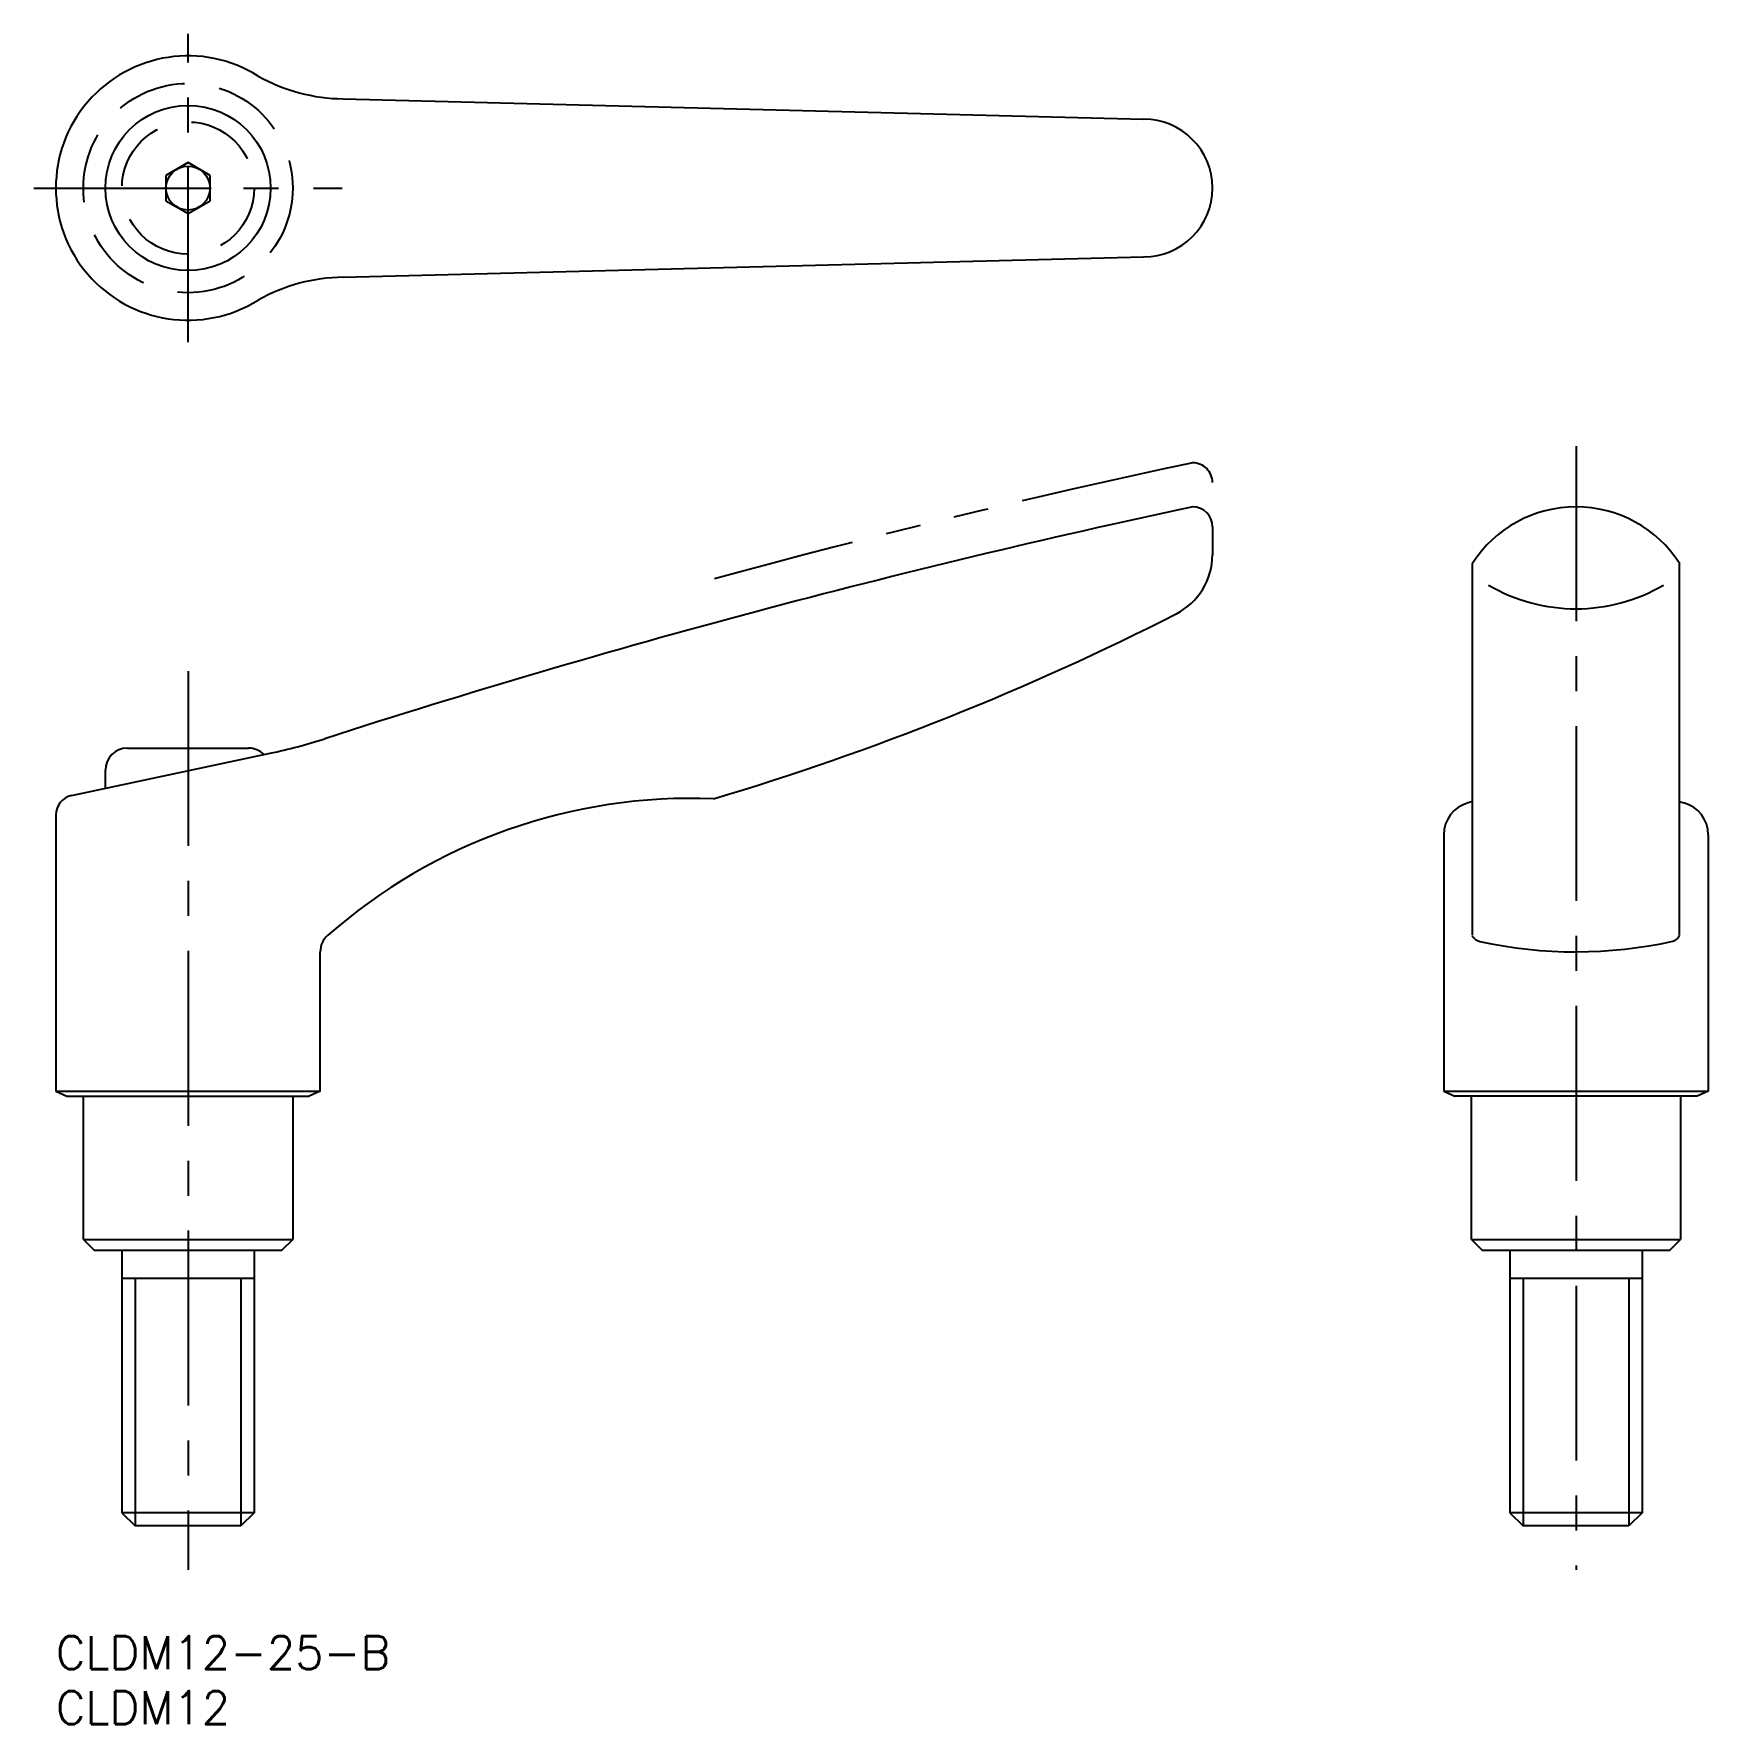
# Model space of a CAD drawing. Extents: x -2 to 150, y -8 to 145.
import ezdxf

# ---------------------------------------------------------------- set-up
doc = ezdxf.new("R2010")
doc.units = 0
doc.header["$LTSCALE"] = 0.5
for name, pattern in [('CENTER', [50.8, 31.75, -6.35, 6.35, -6.35]), ('DASHED', [19.05, 12.7, -6.35]), ('PHANTOM', [63.5, 31.75, -6.35, 6.35, -6.35, 6.35, -6.35])]:
    doc.linetypes.add(name, pattern=pattern)
for name, color, linetype in [('MSM_CENTER', 1, 'CENTER'), ('MSM_CONTINUOUS', 7, 'CONTINUOUS'), ('MSM_DASHED', 4, 'DASHED'), ('MSM_IMAGINARY', 6, 'PHANTOM'), ('MSM_NARROW', 5, 'CONTINUOUS'), ('MSM_PART_NUMBER', 7, 'CONTINUOUS')]:
    doc.layers.add(name, color=color, linetype=linetype)
doc.styles.get("Standard").update_dxf_attribs({"font": 'txt.shx', "height": 3, "bigfont": 'bigfont.shx'})

# ---------------------------------------------------------------- blocks, each defined once
blk = doc.blocks.new('*U7')
at = {"layer": 'MSM_PART_NUMBER'}
blk.add_text('CLDM12-25-B', height=3, dxfattribs=at).set_placement((0, -3))
blk = doc.blocks.new('*U8')
at = {"layer": 'MSM_PART_NUMBER'}
blk.add_text('CLDM12', height=3, dxfattribs=at).set_placement((0, -8))

msp = doc.modelspace()

# ---------------------------------------------------------------- linework, layer by layer
at = {"layer": 'MSM_CENTER'}
for p, q in [((12, 117.44), (12, 145.44)), ((-2, 131.44), (26, 131.44)), ((138, 108), (138, 6)), ((12, 87.6), (12, 6))]:
    msp.add_line(p, q, dxfattribs=at)
at = {"layer": 'MSM_CONTINUOUS'}
for p, q in [((26.09, 139.54), (98.75, 137.69)), ((12, 133.75), (10, 132.59)), ((14, 132.59), (12, 133.75)), ((10, 132.59), (10, 130.29)), ((14, 130.29), (14, 132.59)), ((10, 130.29), (12, 129.13)), ((12, 129.13), (14, 130.29)), ((26.09, 123.34), (98.75, 125.19)), ((105, 100.7), (105, 98.15)), ((128.59, 63.61), (128.59, 97.34)), ((147.41, 63.61), (147.41, 97.34)), ((1.43, 76.3), (19.45, 80.13)), ((6.5, 80.6), (17.5, 80.6)), ((4.5, 76.96), (4.5, 78.6)), ((128.59, 75.74), (128.22, 75.64)), ((147.41, 75.74), (147.78, 75.64)), ((0, 74.54), (0, 49.46)), ((126, 72.74), (126, 49.46)), ((150, 72.74), (150, 49.46)), ((24, 49.46), (24, 62.11)), ((0, 49.46), (24, 49.46)), ((0, 49.46), (1, 49)), ((24, 49.46), (23, 49)), ((126, 49.46), (150, 49.46)), ((126, 49.46), (127, 49)), ((150, 49.46), (149, 49)), ((1, 49), (23, 49)), ((2.5, 36), (2.5, 49)), ((21.5, 49), (21.5, 36)), ((149, 49), (127, 49)), ((128.5, 36), (128.5, 49)), ((147.5, 49), (147.5, 36)), ((2.5, 36), (21.5, 36)), ((2.5, 36), (3.5, 35)), ((20.5, 35), (21.5, 36)), ((128.5, 36), (147.5, 36)), ((128.5, 36), (129.5, 35)), ((146.5, 35), (147.5, 36)), ((20.5, 35), (3.5, 35)), ((6, 35), (6, 11.2)), ((18, 35), (18, 11.2)), ((146.5, 35), (129.5, 35)), ((132, 35), (132, 11.2)), ((144, 35), (144, 11.2)), ((6, 32.5), (18, 32.5)), ((132, 32.5), (144, 32.5)), ((18, 11.2), (6, 11.2)), ((6, 11.2), (7.2, 10)), ((18, 11.2), (16.8, 10)), ((144, 11.2), (132, 11.2)), ((132, 11.2), (133.2, 10)), ((144, 11.2), (142.8, 10)), ((16.8, 10), (7.2, 10)), ((142.8, 10), (133.2, 10))]:
    msp.add_line(p, q, dxfattribs=at)
for radius in [7.5, 2]:
    msp.add_circle((12, 131.44), radius, dxfattribs=at)
for centre, radius, start, end in [((12, 131.44), 12, 57.9348, 302.0652), ((26.24, 155.54), 16, 240.531, 269.4571), ((98.75, 131.44), 6.25, 270, 90), ((26.24, 107.34), 16, 90.5429, 119.469), ((269.96, -679.93), 800, 102.03129, 107.87499), ((103.2, 100.7), 1.8, 0, 90), ((138, 91.33), 11.17, 32.5364, 147.4636), ((99, 98.15), 6, 296.9846, 0), ((138, 109.01), 15.76, 239.7142, 300.2858), ((-11.72, 315.58), 250, 286.5984, 296.9846), ((9.06, 129.04), 50, 282, 287.875), ((6.5, 78.6), 2, 90, 180), ((17.5, 78.6), 2, 45.3113, 90), ((1.8, 74.54), 1.8, 102, 180), ((57.68, 26.04), 50, 87.6793, 131.2926), ((129, 72.74), 3, 105.0685, 180), ((147, 72.74), 3, 0, 74.9315), ((26, 62.11), 2, 131.2926, 180), ((129.54, 64.1), 1.09, 209.1836, 255.1398), ((137.98, 102.85), 40.74, 257.6356, 282.4762), ((146.48, 64.09), 1.06, 286.4651, 331.0434)]:
    msp.add_arc(centre, radius, start, end, dxfattribs=at)
at = {"layer": 'MSM_DASHED'}
for radius in [9.5, 6]:
    msp.add_circle((12, 131.44), radius, dxfattribs=at)
at = {"layer": 'MSM_IMAGINARY'}
for centre, radius, start, end in [((269.96, -675.93), 800, 102.03129, 105.22993), ((103.2, 104.7), 1.8, 0, 90)]:
    msp.add_arc(centre, radius, start, end, dxfattribs=at)
at = {"layer": 'MSM_NARROW'}
for p, q in [((7.2, 32.5), (7.2, 10)), ((16.8, 32.5), (16.8, 10)), ((133.2, 32.5), (133.2, 10)), ((142.8, 32.5), (142.8, 10))]:
    msp.add_line(p, q, dxfattribs=at)

# ---------------------------------------------------------------- block references
at = {"layer": 'MSM_CONTINUOUS'}
for name in ['*U7', '*U8']:
    msp.add_blockref(name, (0, 0), dxfattribs=at)

doc.saveas('drawing.dxf')
